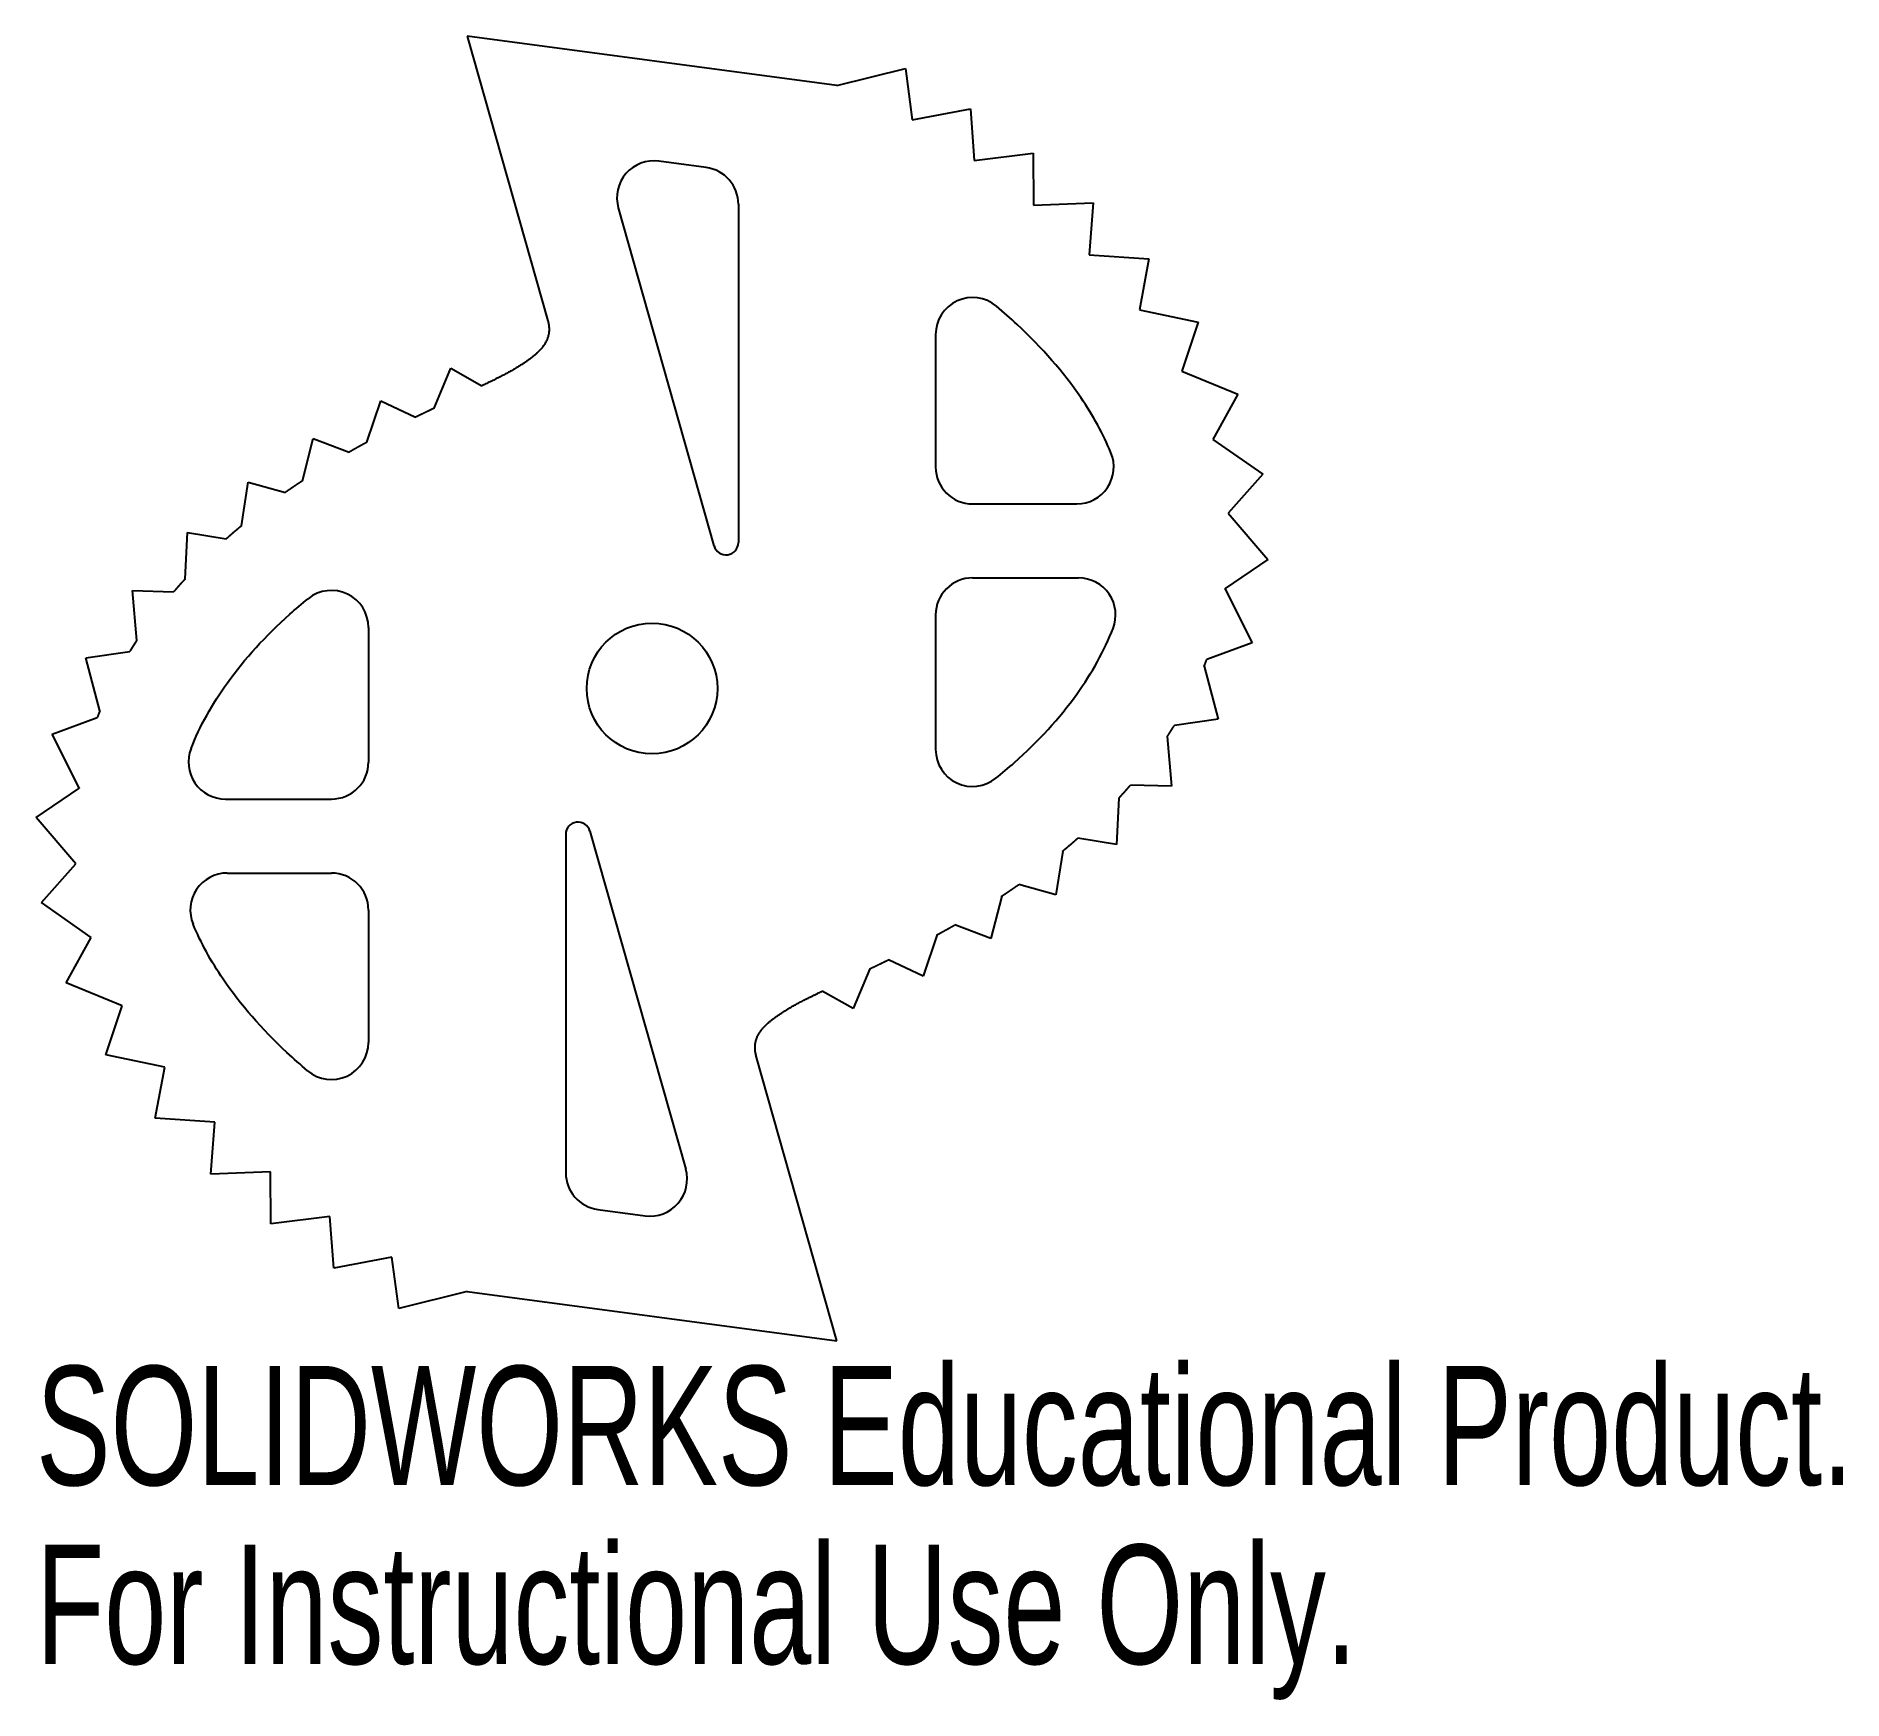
# Model space of a CAD drawing. Header units: millimetres. Extents: x -90 to -16.7, y -21 to 46.5.
import ezdxf

# ---------------------------------------------------------------- set-up
doc = ezdxf.new("R2010")
doc.units = ezdxf.units.MM
doc.styles.add('SLDTEXTSTYLE0', font='TXT', dxfattribs={"width": 0.7})

msp = doc.modelspace()

# ---------------------------------------------------------------- linework, layer by layer
at = {"color": 7, "linetype": 'Continuous', "lineweight": 25}
for p, q in [((-57.5, 44.458), (-72.5, 46.458)), ((-72.5, 46.458), (-69.227, 34.912)), ((-57.5, 44.458), (-54.726, 45.151)), ((-54.726, 45.151), (-54.452, 43.06)), ((-54.452, 43.06), (-52.091, 43.514)), ((-52.091, 43.514), (-51.933, 41.412)), ((-62.802, 41.129), (-64.726, 41.386)), ((-51.933, 41.412), (-49.541, 41.707)), ((-49.541, 41.707), (-49.525, 39.6)), ((-61.5, 39.642), (-61.5, 25.917)), ((-49.525, 39.6), (-47.112, 39.693)), ((-47.112, 39.693), (-47.272, 37.594)), ((-62.481, 25.781), (-66.367, 39.49)), ((-47.272, 37.594), (-44.853, 37.429)), ((-44.853, 37.429), (-45.236, 35.361)), ((-45.236, 35.361), (-42.853, 34.86)), ((-42.853, 34.86), (-43.517, 32.867)), ((-53.5, 34.358), (-53.5, 28.985)), ((-73.835, 31.365), (-73.155, 32.985)), ((-73.155, 32.985), (-71.897, 32.279)), ((-43.517, 32.867), (-41.247, 31.942)), ((-76.567, 29.984), (-75.994, 31.67)), ((-75.994, 31.67), (-74.586, 31.003)), ((-41.247, 31.942), (-42.257, 30.099)), ((-79.18, 28.42), (-78.743, 30.14)), ((-78.743, 30.14), (-77.283, 29.584)), ((-42.257, 30.099), (-40.236, 28.686)), ((-40.236, 28.686), (-41.633, 27.109)), ((-81.655, 26.593), (-81.372, 28.371)), ((-81.372, 28.371), (-79.87, 27.951)), ((-52, 27.485), (-47.775, 27.485)), ((-41.633, 27.109), (-40.023, 25.233)), ((-83.929, 24.45), (-83.838, 26.328)), ((-83.838, 26.328), (-82.268, 26.069)), ((-40.023, 25.233), (-41.759, 24.059)), ((-52, 24.485), (-47.7, 24.485)), ((-86.07, 23.968), (-84.402, 23.92)), ((-85.896, 21.948), (-86.07, 23.968)), ((-41.763, 24.027), (-40.67, 21.847)), ((-53.5, 22.985), (-53.5, 17.523)), ((-76.5, 22.477), (-76.5, 17.015)), ((-87.957, 21.247), (-86.181, 21.498)), ((-40.67, 21.847), (-42.502, 21.179)), ((-87.395, 19.089), (-87.957, 21.247)), ((-42.605, 20.911), (-42.043, 18.753)), ((-89.33, 18.153), (-87.498, 18.821)), ((-42.043, 18.753), (-43.819, 18.502)), ((-88.237, 15.973), (-89.33, 18.153)), ((-44.104, 18.052), (-43.93, 16.032)), ((-89.977, 14.767), (-88.241, 15.941)), ((-82.3, 15.515), (-78, 15.515)), ((-46.071, 15.55), (-46.162, 13.672)), ((-43.93, 16.032), (-45.598, 16.08)), ((-88.367, 12.891), (-89.977, 14.767)), ((-68.5, 14.083), (-68.5, 0.358)), ((-67.519, 14.219), (-63.633, 0.51)), ((-46.162, 13.672), (-47.732, 13.931)), ((-48.345, 13.407), (-48.628, 11.629)), ((-89.764, 11.314), (-88.367, 12.891)), ((-82.225, 12.515), (-78, 12.515)), ((-48.628, 11.629), (-50.13, 12.049)), ((-87.743, 9.901), (-89.764, 11.314)), ((-76.5, 11.015), (-76.5, 5.642)), ((-50.82, 11.58), (-51.257, 9.86)), ((-51.257, 9.86), (-52.717, 10.416)), ((-88.753, 8.058), (-87.743, 9.901)), ((-53.433, 10.016), (-54.006, 8.33)), ((-54.006, 8.33), (-55.414, 8.997)), ((-56.165, 8.635), (-56.845, 7.015)), ((-86.483, 7.133), (-88.753, 8.058)), ((-56.845, 7.015), (-58.103, 7.721)), ((-87.147, 5.14), (-86.483, 7.133)), ((-84.764, 4.639), (-87.147, 5.14)), ((-85.147, 2.571), (-84.764, 4.639)), ((-57.5, -6.458), (-60.773, 5.088)), ((-82.728, 2.406), (-85.147, 2.571)), ((-82.888, 0.307), (-82.728, 2.406)), ((-80.475, 0.4), (-82.888, 0.307)), ((-80.459, -1.707), (-80.475, 0.4)), ((-78.067, -1.412), (-80.459, -1.707)), ((-77.909, -3.514), (-78.067, -1.412)), ((-67.198, -1.129), (-65.274, -1.386)), ((-75.548, -3.06), (-77.909, -3.514)), ((-75.274, -5.151), (-75.548, -3.06)), ((-72.5, -4.458), (-75.274, -5.151)), ((-72.5, -4.458), (-57.5, -6.458))]:
    msp.add_line(p, q, dxfattribs=at)
msp.add_circle((-65, 20), 2.65, dxfattribs=at)
for centre, radius, start, end in [((-64.924, 39.899), 1.5, 82.40536, 195.82662), ((-63, 39.642), 1.5, 0, 82.40536), ((-52, 34.358), 1.5, 49.80865, 180), ((-47.775, 28.985), 1.5, 270, 22.59558), ((-52, 28.985), 1.5, 180, 270), ((-62, 25.917), 0.5, 195.82662, 0), ((-52, 22.985), 1.5, 90, 180), ((-47.7, 22.985), 1.5, 338.50891, 90), ((-78, 22.477), 1.5, 0, 129.05702), ((-82.3, 17.015), 1.5, 158.50891, 270), ((-78, 17.015), 1.5, 270, 0), ((-52, 17.523), 1.5, 180, 309.05702), ((-68, 14.083), 0.5, 15.82662, 180), ((-82.225, 11.015), 1.5, 90, 202.59558), ((-78, 11.015), 1.5, 0, 90), ((-78, 5.642), 1.5, 229.80865, 0), ((-67, 0.358), 1.5, 180, 262.40536), ((-65.076, 0.101), 1.5, 262.40536, 15.82662)]:
    msp.add_arc(centre, radius, start, end, dxfattribs=at)
for points, knots in [([(-46.39, 29.562), (-46.7, 30.306), (-47.666, 32.084), (-49.423, 34.091), (-50.745, 35.261), (-51.032, 35.503)], [0.6554831, 0.6554831, 0.6554831, 0.6554831, 0.7079913, 0.7801984, 0.799586, 0.799586, 0.799586, 0.799586]), ([(-83.696, 17.564), (-83.342, 18.463), (-82.299, 20.358), (-80.452, 22.372), (-79.199, 23.436), (-78.945, 23.642)], [0.6428816, 0.6428816, 0.6428816, 0.6428816, 0.7079913, 0.7801984, 0.7980546, 0.7980546, 0.7980546, 0.7980546]), ([(-51.055, 16.358), (-50.801, 16.564), (-49.548, 17.628), (-47.701, 19.642), (-46.658, 21.537), (-46.304, 22.436)], [0.3290999, 0.3290999, 0.3290999, 0.3290999, 0.3469562, 0.4191632, 0.4842729, 0.4842729, 0.4842729, 0.4842729]), ([(-78.968, 4.497), (-79.255, 4.739), (-80.577, 5.909), (-82.334, 7.916), (-83.3, 9.694), (-83.61, 10.438)], [0.3275685, 0.3275685, 0.3275685, 0.3275685, 0.3469562, 0.4191632, 0.4716715, 0.4716715, 0.4716715, 0.4716715])]:
    msp.add_open_spline(points, degree=3, knots=knots, dxfattribs=at)
for points in [[(-69.227, 34.912), (-69.04, 34.25), (-69.292, 33.738), (-69.905, 33.278), (-70.799, 32.806), (-71.897, 32.279)], [(-73.835, 31.365), (-73.982, 31.295), (-74.131, 31.223), (-74.281, 31.151), (-74.433, 31.078), (-74.586, 31.003)], [(-76.567, 29.984), (-76.71, 29.906), (-76.852, 29.828), (-76.996, 29.748), (-77.139, 29.667), (-77.283, 29.584)], [(-79.18, 28.42), (-79.319, 28.328), (-79.457, 28.236), (-79.595, 28.142), (-79.733, 28.047), (-79.87, 27.951)], [(-81.655, 26.593), (-81.779, 26.49), (-81.903, 26.387), (-82.025, 26.282), (-82.147, 26.176), (-82.268, 26.069)], [(-83.929, 24.45), (-84.025, 24.345), (-84.121, 24.24), (-84.216, 24.134), (-84.31, 24.027), (-84.402, 23.92)], [(-41.763, 24.027), (-41.763, 24.033), (-41.762, 24.04), (-41.761, 24.046), (-41.76, 24.053), (-41.759, 24.059)], [(-85.896, 21.948), (-85.954, 21.859), (-86.012, 21.769), (-86.069, 21.679), (-86.126, 21.589), (-86.181, 21.498)], [(-42.605, 20.911), (-42.584, 20.964), (-42.563, 21.018), (-42.542, 21.071), (-42.522, 21.125), (-42.502, 21.179)], [(-87.395, 19.089), (-87.416, 19.036), (-87.437, 18.982), (-87.458, 18.929), (-87.478, 18.875), (-87.498, 18.821)], [(-44.104, 18.052), (-44.046, 18.141), (-43.988, 18.231), (-43.931, 18.321), (-43.874, 18.411), (-43.819, 18.502)], [(-88.237, 15.973), (-88.237, 15.967), (-88.238, 15.96), (-88.239, 15.954), (-88.24, 15.947), (-88.241, 15.941)], [(-46.071, 15.55), (-45.975, 15.655), (-45.879, 15.76), (-45.784, 15.866), (-45.69, 15.973), (-45.598, 16.08)], [(-48.345, 13.407), (-48.221, 13.51), (-48.097, 13.613), (-47.975, 13.718), (-47.853, 13.824), (-47.732, 13.931)], [(-50.82, 11.58), (-50.681, 11.672), (-50.543, 11.764), (-50.405, 11.858), (-50.267, 11.953), (-50.13, 12.049)], [(-53.433, 10.016), (-53.29, 10.094), (-53.148, 10.172), (-53.004, 10.252), (-52.861, 10.333), (-52.717, 10.416)], [(-56.165, 8.635), (-56.018, 8.705), (-55.869, 8.777), (-55.719, 8.849), (-55.567, 8.922), (-55.414, 8.997)], [(-60.773, 5.088), (-60.96, 5.75), (-60.708, 6.262), (-60.095, 6.722), (-59.201, 7.194), (-58.103, 7.721)]]:
    msp.add_open_spline(points, degree=5, dxfattribs=at)

# ---------------------------------------------------------------- texts
at = {"color": 7, "linetype": 'Continuous', "char_height": 4.83362, "attachment_point": 1, "style": 'SLDTEXTSTYLE0'}
for s, insert in [('SOLIDWORKS Educational Product.', (-89.977, -7.477)), ('For Instructional Use Only.', (-89.977, -14.728))]:
    msp.add_mtext(s, dxfattribs=dict(at, insert=insert))

doc.saveas('drawing.dxf')
